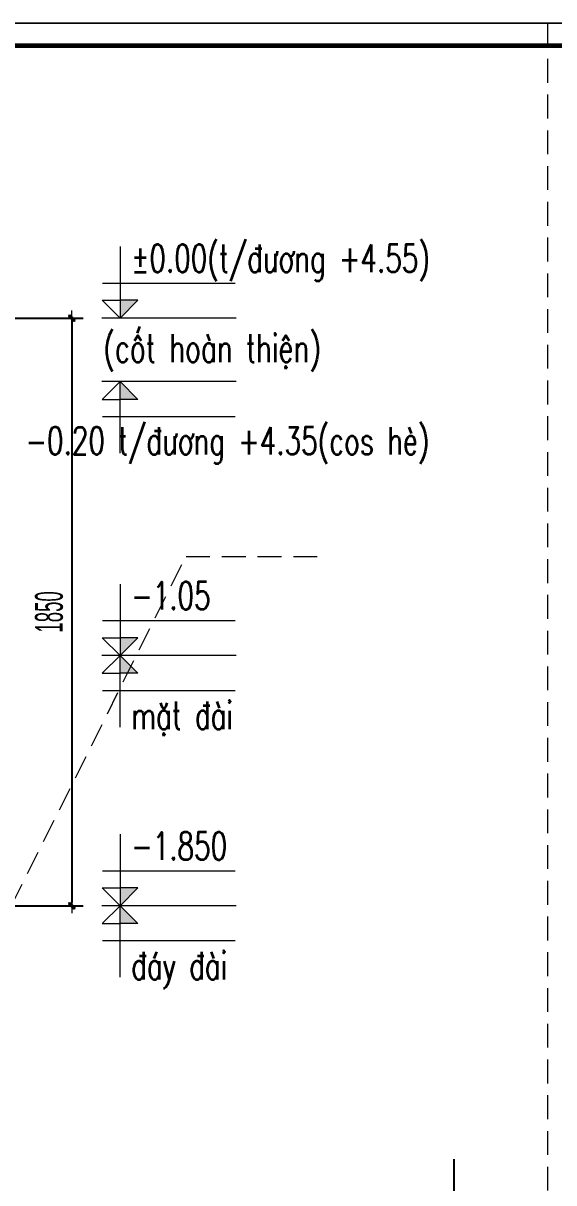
# Model space of a CAD drawing. Header units: inches. Extents: x 541671 to 837720, y 76128 to 1008472.
# Drawn here: x 610109 to 611779, y 361796 to 365446 of the extents above; entities that cross this region are included whole.
import ezdxf
from ezdxf.enums import TextEntityAlignment as Align

# ---------------------------------------------------------------- set-up
doc = ezdxf.new("R2010")
doc.units = ezdxf.units.IN
doc.header["$MEASUREMENT"] = 0
doc.header["$PDMODE"] = 32
doc.header["$PDSIZE"] = -1
doc.linetypes.add('HIDDEN', pattern=[0.375, 0.25, -0.125])
doc.layers.get('0').update_dxf_attribs({"lineweight": 18})
doc.layers.add('DIM', color=1, linetype='Continuous')
doc.layers.add('Khungten_LCDI', color=7, linetype='Continuous')
for name, color, linetype, lineweight in [('KICHTHUOC', 4, 'Continuous', 18), ('LC Dim', 8, 'Continuous', 18), ('LC Khac', 4, 'Continuous', 9), ('LC MANH DUT', 35, 'HIDDEN', 5), ('LC Net thay', 7, 'Continuous', 25), ('LC Text1', 3, 'Continuous', 20)]:
    doc.layers.add(name, color=color, linetype=linetype, lineweight=lineweight)
doc.styles.add('HOATBIF', font='hoatbif.shx', dxfattribs={"width": 0.5})
doc.styles.add('Khungten', font='VHAVAN_2.TTF', dxfattribs={"width": 0.8, "height": 5000})
doc.styles.add('LC 3', font='vnsimli.shx', dxfattribs={"width": 0.75})
doc.styles.add('Title', font='VHAVAN_2.TTF', dxfattribs={"width": 0.8})
doc.styles.add('VNISHX', font='vn_vni.shx', dxfattribs={"width": 0.7})
doc.dimstyles.new('Copy of 1-100(1-35)', dxfattribs={"dimscale": 35, "dimtxt": 2.5, "dimasz": 0.3, "dimexe": 1, "dimexo": 1, "dimgap": 0.8, "dimtad": 1, "dimdec": 0, "dimzin": 0, "dimdsep": 46, "dimtxsty": 'HOATBIF', "dimblk1": 'DOT', "dimblk2": 'DOT', "dimsah": 1, "dimcen": -0.1, "dimdle": 1, "dimclrd": 256, "dimclre": 256, "dimclrt": 4, "dimadec": 3, "dimazin": 2, "dimtfac": 0.333333, "dimtdec": 0, "dimtix": 1, "dimtmove": 2, "dimatfit": 3, "dimldrblk": 'DOT', "dimfxl": 1, "dimtvp": 0.833333, "dimtolj": 1, "dimtzin": 0, "dimarcsym": 0})
doc.dimstyles.new('DDC_2', dxfattribs={"dimscale": 10, "dimtxt": 2.5, "dimasz": 1.2, "dimexe": 1, "dimexo": 1, "dimgap": 1, "dimtad": 1, "dimdec": 0, "dimzin": 0, "dimdsep": 46, "dimtxsty": 'VNISHX', "dimblk": 'OBLIQUE', "dimcen": 1, "dimdle": 1, "dimclrd": 8, "dimclre": 8, "dimclrt": 3, "dimaunit": 1, "dimadec": 0, "dimazin": 0, "dimtfac": 1, "dimtdec": 0, "dimtix": 1, "dimtmove": 1, "dimatfit": 3, "dimfxl": 4, "dimtvp": 2.25, "dimtfill": 1, "dimtolj": 1, "dimtzin": 0, "dimarcsym": 0})

# ---------------------------------------------------------------- blocks, each defined once
blk = doc.blocks.new('lcdi fix')
at = {"layer": 'Defpoints', "lineweight": 0}
blk.add_lwpolyline([(-1200, -14850), (-1200, 14850), (40800, 14850), (40800, -14850)], close=True, dxfattribs=at)
at = {"layer": 'Khungten_LCDI', "color": 5, "lineweight": 60}
blk.add_lwpolyline([(0, -14650), (0, 14650), (40600, 14650), (40600, -14650)], close=True, dxfattribs=at)
at = {"color": 7, "style": 'Khungten', "width": 0.8}
for tag, p in [('REVISION', (39499, -10746)), ('NGAYHT', (39546, -11609))]:
    blk.add_attdef(tag, text='', height=200, dxfattribs=at).set_placement(p, align=Align.CENTER)
at = {"layer": 'LC Text1', "style": 'Title', "width": 1.824646}
for tag, p, p2 in [('TENBANVE1', (36913, -8886), (40339, -8886)), ('TENBANVE2', (36913, -9562), (40339, -9562))]:
    blk.add_attdef(tag, text='', height=250, dxfattribs=at).set_placement(p, p2, align=Align.FIT)
at = {"layer": 'LC Text1', "style": 'Title', "width": 0.7}
blk.add_attdef('SOBANVE', text='', height=250, dxfattribs=at).set_placement((39562, -13896), align=Align.CENTER)
blk = doc.blocks.new('CT')
at = {"layer": 'LC Khac'}
blk.add_hatch(color=252, dxfattribs=at).paths.add_polyline_path([(3.25, 1.6), (1.64, 1.6), (1.64, 0)])
at = {"layer": 'LC Khac', "color": 9, "ltscale": 50}
for p, q in [((0.05, 3.14), (12, 3.14)), ((12.09, 0), (0, 0))]:
    blk.add_line(p, q, dxfattribs=at)
for points in [[(1.64, 6.43), (1.64, 0)], [(1.64, 0), (0.03, 1.6), (1.64, 1.6)], [(1.64, 0), (3.25, 1.6), (1.64, 1.6)]]:
    blk.add_lwpolyline(points, dxfattribs=at)
at = {"layer": 'LC Khac', "color": 3, "style": 'LC 3', "width": 0.75}
blk.add_attdef('CT', (1.91, 3.5), '', height=2.2, dxfattribs=at)
blk = doc.blocks.new('DOT')
at = {"layer": 'KICHTHUOC'}
blk.add_line((-2.25, 0), (2.25, 0), dxfattribs=at)
at = {"layer": 'KICHTHUOC', "color": 4}
blk.add_line((-1, -1), (1, 1), dxfattribs=at)
blk.add_lwpolyline([(0.5, 1), (-1, -0.5), (-0.5, -1), (1, 0.5)], close=True, dxfattribs=at)
blk = doc.blocks.new('*D303')
at = {"layer": 'Defpoints', "color": 0, "ltscale": 2, "transparency": 16777216}
for p in [(609709.4, 364518), (609609.4, 362668), (610262.7, 362668)]:
    blk.add_point(p, dxfattribs=at)
at = {"layer": 'LC Dim', "lineweight": -2, "ltscale": 2, "transparency": 16777216}
for p, q in [((609744.4, 364518), (610297.7, 364518)), ((610262.7, 364507.5), (610262.7, 362678.5)), ((609644.4, 362668), (610297.7, 362668))]:
    blk.add_line(p, q, dxfattribs=at)
at = {"layer": 'LC Dim', "lineweight": -2, "ltscale": 2, "transparency": 16777216, "xscale": 10.5, "yscale": 10.5, "zscale": 10.5}
for p, rotation in [((610262.7, 364518), 90), ((610262.7, 362668), 270)]:
    blk.add_blockref('DOT', p, dxfattribs=dict(at, rotation=rotation))
at = {"layer": 'LC Dim', "color": 4, "ltscale": 2, "transparency": 16777216, "insert": (610191, 363593), "char_height": 87.5, "attachment_point": 5, "rotation": 90, "style": 'HOATBIF'}
blk.add_mtext('\\A1;1850', dxfattribs=at)
blk = doc.blocks.new('_Oblique')
at = {"color": 0, "linetype": 'ByBlock', "lineweight": -2}
blk.add_line((-0.5, -0.5), (0.5, 0.5), dxfattribs=at)

msp = doc.modelspace()

# ---------------------------------------------------------------- linework, layer by layer
at = {"layer": 'LC MANH DUT', "lineweight": 0, "ltscale": 300}
for p, q in [((611759.5, 365446.4), (611759.5, 355121.4)), ((610022, 362568), (610622, 363768)), ((610622, 363768), (611039.1, 363768))]:
    msp.add_line(p, q, dxfattribs=at)

# ---------------------------------------------------------------- block references
at = {"layer": 'LC Net thay', "xscale": 0.3500000090783435, "yscale": 0.3500000090783435, "zscale": 0.3500000090783435}
for p in [(605292, 370643.9), (605292, 360248.9)]:
    msp.add_blockref('lcdi fix', p, dxfattribs=at)
at = {"layer": 'LC Text1'}
ref = msp.add_blockref('CT', (610356.8, 364518), dxfattribs=dict(at, xscale=35.0000000000455, yscale=35.0000000000455, zscale=35.0000000000455))
ref.add_attrib('CT', '%%P0.00(t/®\xad¬ng +4.55)', (610449.1, 364662.9), dxfattribs={"color": 3, "height": 86.806, "style": 'LC 3', "width": 0.7})
ref = msp.add_blockref('CT', (610356.8, 364318), dxfattribs=dict(at, xscale=-35.0000000000455, yscale=35.0000000000455, zscale=35.0000000000455, rotation=180))
ref.add_attrib('CT', '-0.20 t/®\xad¬ng +4.35(cos hÌ)', (610116.6, 364088.3), dxfattribs={"color": 3, "height": 86.806, "style": 'LC 3', "width": 0.7})
ref = msp.add_blockref('CT', (610356.8, 363455.7), dxfattribs=dict(at, xscale=35.0000000000455, yscale=35.0000000000455, zscale=35.0000000000455))
ref.add_attrib('CT', '-1.05', (610449.1, 363600.7), dxfattribs={"color": 3, "height": 86.81, "style": 'LC 3', "width": 0.7})
ref = msp.add_blockref('CT', (610356.8, 363455.7), dxfattribs=dict(at, xscale=-35.0000000000455, yscale=35.0000000000455, zscale=35.0000000000455, rotation=180))
ref.add_attrib('CT', 'mÆt ®µi', (610449.1, 363224), dxfattribs={"color": 3, "height": 86.81, "style": 'LC 3', "width": 0.7})
ref = msp.add_blockref('CT', (610356.8, 362668), dxfattribs=dict(at, xscale=35.0000000000455, yscale=35.0000000000455, zscale=35.0000000000455))
ref.add_attrib('CT', '-1.850', (610449.1, 362812.9), dxfattribs={"color": 3, "height": 86.81, "style": 'LC 3', "width": 0.7})
ref = msp.add_blockref('CT', (610356.8, 362668), dxfattribs=dict(at, xscale=-35.0000000000455, yscale=35.0000000000455, zscale=35.0000000000455, rotation=180))
ref.add_attrib('CT', '®¸y ®µi', (610449.1, 362436.2), dxfattribs={"color": 3, "height": 86.81, "style": 'LC 3', "width": 0.7})

# ---------------------------------------------------------------- texts
at = {"layer": 'LC Text1', "color": 3, "style": 'LC 3', "width": 0.7}
msp.add_text('(cèt hoµn thiÖn)', height=87.5, dxfattribs=at).set_placement((610361.3, 364379.4))

# ---------------------------------------------------------------- dimensions: what is measured, and where the dimension line sits
at = {"layer": 'LC Dim', "ltscale": 2}
dim = msp.add_linear_dim(base=(610262.7, 362668), p1=(609709.4, 364518), p2=(609609.4, 362668), angle=90, dimstyle='Copy of 1-100(1-35)', dxfattribs=at)
dim.commit()
dim.dimension.update_dxf_attribs({"geometry": '*D303', "text_midpoint": (610191, 363593)})

# ---------------------------------------------------------------- leaders
at = {"layer": 'DIM', "ltscale": 20}
msp.add_leader([(610845.9, 360519.7), (611465.8, 360889.7), (611465.8, 361869.9)], dimstyle='DDC_2', override={"dimasz": 3}, dxfattribs=at)

doc.saveas('drawing.dxf')
